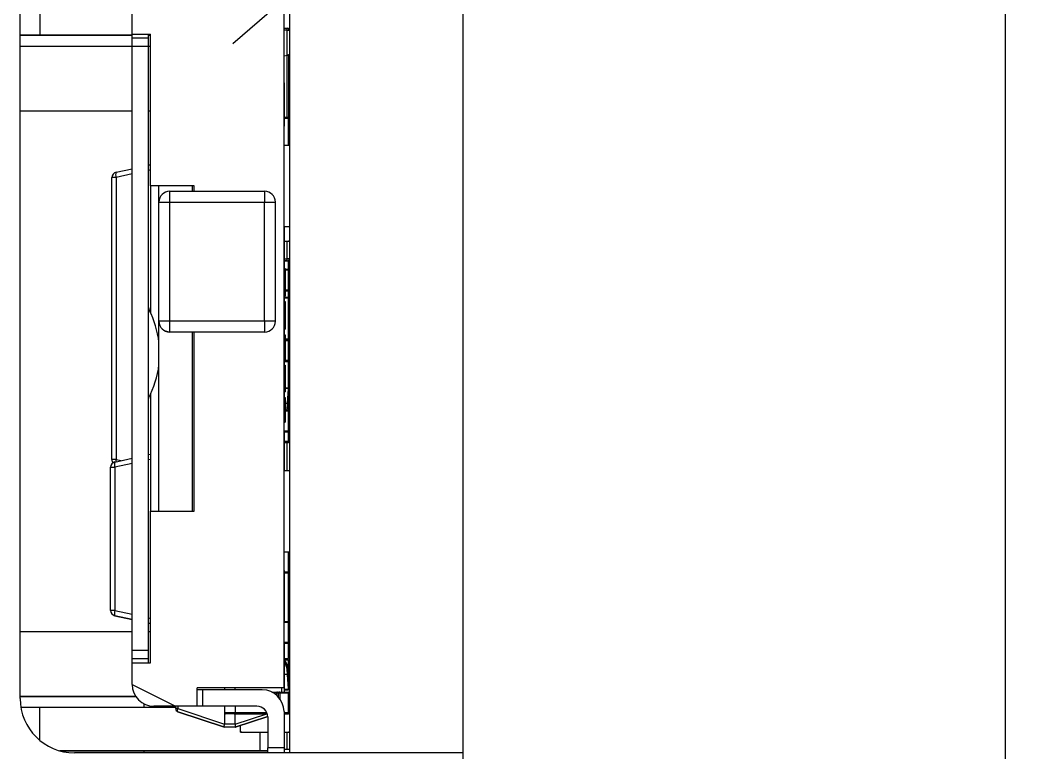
# Model space of a CAD drawing. Header units: millimetres. Extents: x 318 to 879, y 422 to 911.
# Drawn here: x 783.83 to 802.45, y 630.99 to 644.5 of the extents above; entities that cross this region are included whole.
import ezdxf

# ---------------------------------------------------------------- set-up
doc = ezdxf.new("R2010")
doc.units = ezdxf.units.MM

msp = doc.modelspace()

# ---------------------------------------------------------------- linework, layer by layer
at = {"color": 7, "linetype": 'Continuous', "lineweight": 30, "true_color": 0xffffff}
for p, q in [((791.992, 699.934), (791.992, 526.447)), ((801.992, 699.934), (801.992, 526.447)), ((788.792, 645.906), (788.792, 630.986)), ((788.792, 645.906), (788.792, 630.986)), ((791.992, 645.906), (791.992, 630.986)), ((784.188, 645.023), (784.188, 644.223)), ((783.826, 631.986), (783.826, 644.906)), ((785.892, 644.247), (785.892, 644.647)), ((785.892, 644.247), (785.892, 644.647)), ((788.692, 632.187), (788.692, 644.707)), ((783.826, 644.223), (785.892, 644.223)), ((784.188, 644.223), (783.826, 644.223)), ((785.892, 644.223), (784.188, 644.223)), ((785.892, 644.247), (786.232, 644.247)), ((785.892, 644.247), (785.892, 644.247)), ((785.892, 644.171), (785.892, 644.247)), ((785.892, 644.247), (786.232, 644.247)), ((785.892, 644.171), (785.892, 644.247)), ((786.192, 644.171), (786.192, 644.247)), ((786.192, 644.171), (786.192, 644.247)), ((786.232, 644.223), (786.192, 644.223)), ((786.192, 644.223), (786.232, 644.223)), ((786.232, 641.447), (786.232, 644.247)), ((786.232, 641.447), (786.232, 644.247)), ((788.692, 644.357), (788.752, 644.357)), ((788.752, 644.317), (788.752, 644.357)), ((788.752, 643.853), (788.752, 644.317)), ((783.826, 644.023), (785.892, 644.023)), ((783.826, 644.023), (785.892, 644.023)), ((786.192, 644.171), (785.892, 644.171)), ((785.892, 644.018), (785.892, 644.171)), ((785.892, 644.171), (785.892, 644.171)), ((785.892, 644.018), (785.892, 644.171)), ((786.192, 644.018), (785.892, 644.018)), ((785.892, 632.876), (785.892, 644.018)), ((786.192, 644.018), (785.892, 644.018)), ((785.892, 632.876), (785.892, 644.018)), ((786.192, 644.018), (786.192, 644.171)), ((786.192, 644.171), (786.192, 644.171)), ((786.192, 644.018), (786.192, 644.171)), ((786.192, 644.023), (786.232, 644.023)), ((786.192, 644.023), (786.232, 644.023)), ((786.192, 632.876), (786.192, 644.018)), ((788.752, 643.853), (788.692, 643.838)), ((788.752, 643.853), (788.692, 643.838)), ((788.752, 643.853), (788.692, 643.839)), ((788.772, 643.859), (788.772, 643.866)), ((788.772, 643.859), (788.772, 643.859)), ((788.772, 643.856), (788.772, 642.714)), ((788.784, 643.862), (788.787, 643.862)), ((788.787, 643.863), (788.787, 643.862)), ((788.772, 643.757), (788.792, 643.757)), ((788.772, 643.655), (788.792, 643.655)), ((788.692, 643.347), (788.704, 643.347)), ((788.704, 642.547), (788.704, 643.347)), ((785.892, 642.823), (783.826, 642.823)), ((785.892, 642.823), (783.826, 642.823)), ((786.232, 642.823), (786.192, 642.823)), ((786.232, 642.823), (786.192, 642.823)), ((788.704, 642.714), (788.792, 642.714)), ((788.704, 642.714), (788.792, 642.714)), ((788.692, 642.547), (788.704, 642.547)), ((788.692, 642.547), (788.704, 642.547)), ((788.704, 642.694), (788.772, 642.694)), ((788.704, 642.694), (788.772, 642.694)), ((788.704, 642.547), (788.704, 642.547)), ((788.704, 642.547), (788.704, 642.547)), ((788.772, 642.197), (788.772, 642.694)), ((788.772, 642.694), (788.772, 642.694)), ((788.692, 642.197), (788.792, 642.197)), ((786.192, 641.829), (786.232, 641.838)), ((785.518, 636.397), (785.518, 641.599)), ((785.596, 641.696), (785.892, 641.762)), ((785.596, 641.599), (785.596, 636.397)), ((787.032, 641.447), (786.232, 641.447)), ((786.232, 641.447), (786.232, 641.447)), ((786.232, 641.447), (786.232, 639.096)), ((787.032, 641.447), (786.232, 641.447)), ((786.232, 641.447), (786.232, 639.096)), ((786.386, 641.152), (786.386, 641.447)), ((786.386, 641.147), (786.386, 641.447)), ((787.002, 641.347), (787.002, 641.447)), ((787.032, 641.347), (787.032, 641.447)), ((787.032, 641.347), (787.032, 641.447)), ((785.516, 641.375), (785.518, 641.375)), ((785.516, 641.357), (785.516, 641.375)), ((785.516, 641.358), (785.516, 641.375)), ((785.516, 641.375), (785.518, 641.375)), ((785.516, 641.345), (785.516, 641.358)), ((785.516, 641.358), (785.516, 641.358)), ((785.516, 641.357), (785.518, 641.357)), ((785.516, 641.345), (785.516, 641.357)), ((785.516, 641.345), (785.518, 641.345)), ((785.516, 641.295), (785.516, 641.345)), ((785.516, 641.345), (785.516, 641.345)), ((785.516, 641.295), (785.516, 641.345)), ((785.516, 641.295), (785.518, 641.295)), ((785.516, 641.283), (785.516, 641.295)), ((785.516, 641.283), (785.516, 641.295)), ((785.516, 641.295), (785.516, 641.295)), ((785.516, 641.266), (785.516, 641.283)), ((785.516, 641.283), (785.518, 641.283)), ((785.516, 641.266), (785.516, 641.283)), ((785.516, 641.283), (785.516, 641.283)), ((785.516, 641.266), (785.518, 641.266)), ((785.516, 641.266), (785.516, 641.266)), ((785.516, 641.259), (785.518, 641.259)), ((786.586, 641.347), (788.332, 641.347)), ((786.586, 641.147), (786.586, 641.347)), ((786.586, 641.347), (786.586, 641.347)), ((788.332, 641.347), (788.332, 641.147)), ((785.516, 641.16), (785.516, 641.194)), ((785.516, 641.16), (785.516, 641.194)), ((785.516, 641.16), (785.518, 641.16)), ((785.516, 641.16), (785.518, 641.16)), ((785.516, 641.16), (785.516, 641.16)), ((785.516, 641.143), (785.516, 641.16)), ((785.516, 641.16), (785.516, 641.16)), ((785.516, 641.143), (785.516, 641.16)), ((785.516, 641.143), (785.518, 641.143)), ((785.516, 641.138), (785.516, 641.143)), ((785.516, 641.143), (785.516, 641.143)), ((785.516, 641.138), (785.516, 641.143)), ((785.516, 641.138), (785.518, 641.138)), ((785.516, 641.072), (785.516, 641.138)), ((785.516, 641.072), (785.516, 641.137)), ((785.516, 641.137), (785.518, 641.137)), ((785.516, 641.072), (785.518, 641.072)), ((785.516, 641.072), (785.518, 641.072)), ((785.516, 641.072), (785.516, 641.072)), ((785.516, 641.072), (785.516, 641.072)), ((785.516, 641.056), (785.518, 641.056)), ((785.516, 641.017), (785.516, 641.056)), ((785.516, 641.056), (785.518, 641.056)), ((785.516, 641.017), (785.516, 641.056)), ((786.386, 638.947), (786.386, 641.147)), ((786.586, 638.947), (786.586, 641.147)), ((786.586, 641.147), (788.332, 641.147)), ((788.332, 638.947), (788.332, 641.147)), ((788.532, 638.947), (788.532, 641.147)), ((785.516, 641.009), (785.516, 641.017)), ((785.516, 641.009), (785.516, 641.017)), ((785.516, 640.976), (785.518, 640.976)), ((785.516, 640.976), (785.518, 640.976)), ((785.516, 640.973), (785.516, 640.975)), ((785.516, 640.973), (785.516, 640.975)), ((785.516, 640.973), (785.518, 640.973)), ((785.516, 640.967), (785.516, 640.973)), ((785.516, 640.973), (785.516, 640.973)), ((785.516, 640.967), (785.516, 640.973)), ((785.516, 640.965), (785.518, 640.965)), ((785.516, 640.921), (785.518, 640.921)), ((785.516, 640.921), (785.518, 640.921)), ((785.516, 640.921), (785.516, 640.921)), ((785.516, 640.907), (785.518, 640.907)), ((785.516, 640.907), (785.518, 640.907)), ((785.516, 640.896), (785.518, 640.896)), ((785.516, 640.896), (785.518, 640.896)), ((785.516, 640.886), (785.518, 640.886)), ((785.516, 640.871), (785.516, 640.886)), ((785.516, 640.886), (785.518, 640.886)), ((785.516, 640.871), (785.516, 640.886)), ((785.516, 640.871), (785.518, 640.871)), ((785.516, 640.871), (785.518, 640.871)), ((785.516, 640.871), (785.516, 640.871)), ((785.516, 640.87), (785.516, 640.871)), ((785.516, 640.871), (785.516, 640.871)), ((785.516, 640.87), (785.516, 640.871)), ((785.516, 640.87), (785.518, 640.87)), ((785.516, 640.87), (785.516, 640.87)), ((785.516, 640.817), (785.518, 640.817)), ((785.516, 640.816), (785.518, 640.816)), ((785.516, 640.806), (785.518, 640.806)), ((785.516, 640.806), (785.516, 640.806)), ((785.516, 640.737), (785.516, 640.802)), ((785.516, 640.802), (785.518, 640.802)), ((785.516, 640.737), (785.516, 640.802)), ((785.516, 640.802), (785.518, 640.802)), ((785.516, 640.737), (785.518, 640.737)), ((785.516, 640.737), (785.516, 640.737)), ((785.516, 640.737), (785.518, 640.737)), ((785.516, 640.737), (785.516, 640.737)), ((788.692, 640.697), (788.792, 640.697)), ((788.694, 640.697), (788.694, 640.347)), ((785.516, 640.638), (785.518, 640.638)), ((785.516, 640.527), (785.518, 640.527)), ((785.516, 640.476), (785.516, 640.527)), ((785.516, 640.527), (785.516, 640.527)), ((785.516, 640.477), (785.516, 640.527)), ((785.516, 640.477), (785.516, 640.477)), ((785.516, 640.476), (785.518, 640.476)), ((785.516, 640.452), (785.516, 640.452)), ((785.516, 640.451), (785.518, 640.451)), ((785.516, 640.435), (785.516, 640.449)), ((785.516, 640.435), (785.516, 640.449)), ((788.692, 640.347), (788.704, 640.347)), ((788.694, 640.423), (788.792, 640.423)), ((788.694, 640.423), (788.772, 640.423)), ((788.704, 639.921), (788.704, 640.347)), ((788.792, 640.423), (788.772, 640.423)), ((785.516, 640.193), (785.518, 640.193)), ((785.516, 640.193), (785.516, 640.193)), ((788.752, 640.062), (788.752, 640.102)), ((785.516, 640.088), (785.518, 640.088)), ((785.516, 640.088), (785.516, 640.088)), ((788.692, 640.062), (788.752, 640.062)), ((788.692, 639.921), (788.712, 639.921)), ((788.752, 640.062), (788.704, 640.062)), ((788.752, 640.062), (788.704, 640.062)), ((788.712, 639.921), (788.712, 639.717)), ((788.752, 640.062), (788.752, 640.062)), ((788.752, 640.062), (788.752, 640.062)), ((788.772, 640.067), (788.772, 640.067)), ((788.772, 639.908), (788.772, 640.066)), ((788.787, 640.082), (788.789, 640.086)), ((788.787, 640.082), (788.789, 640.086)), ((788.787, 640.082), (788.787, 640.082)), ((788.787, 640.082), (788.787, 640.082)), ((788.712, 639.908), (788.772, 639.908)), ((788.712, 639.908), (788.772, 639.908)), ((788.774, 639.528), (788.774, 639.888)), ((788.774, 639.528), (788.774, 639.888)), ((788.692, 639.717), (788.712, 639.717)), ((788.692, 639.717), (788.712, 639.717)), ((788.692, 639.615), (788.712, 639.615)), ((788.712, 639.717), (788.712, 639.615)), ((788.712, 639.615), (788.712, 639.412)), ((788.692, 639.412), (788.712, 639.412)), ((788.694, 639.412), (788.694, 639.31)), ((788.694, 639.395), (788.772, 639.395)), ((788.772, 639.508), (788.712, 639.508)), ((788.712, 639.508), (788.772, 639.508)), ((788.772, 639.508), (788.712, 639.508)), ((788.732, 639.508), (788.772, 639.508)), ((788.772, 639.508), (788.732, 639.508)), ((788.772, 639.395), (788.772, 639.508)), ((788.792, 639.528), (788.774, 639.528)), ((788.774, 638.621), (788.774, 639.375)), ((788.774, 638.621), (788.774, 639.375)), ((788.774, 639.375), (788.792, 639.375)), ((788.692, 639.31), (788.712, 639.31)), ((788.692, 639.297), (788.712, 639.297)), ((788.692, 639.297), (788.712, 639.297)), ((788.692, 639.272), (788.712, 639.272)), ((788.692, 639.272), (788.712, 639.272)), ((788.692, 639.221), (788.712, 639.221)), ((788.692, 639.221), (788.712, 639.221)), ((788.692, 639.17), (788.712, 639.17)), ((788.692, 639.17), (788.712, 639.17)), ((788.712, 639.31), (788.712, 639.297)), ((788.712, 639.297), (788.712, 639.272)), ((788.712, 639.272), (788.712, 639.221)), ((788.712, 639.221), (788.712, 639.17)), ((788.712, 639.17), (788.712, 639.106)), ((788.692, 639.106), (788.712, 639.106)), ((788.692, 639.106), (788.712, 639.106)), ((788.712, 639.106), (788.712, 638.801)), ((786.386, 635.447), (786.386, 638.947)), ((786.386, 635.447), (786.386, 638.943)), ((788.332, 638.947), (786.586, 638.947)), ((786.586, 638.747), (786.586, 638.947)), ((788.332, 638.947), (788.332, 638.747)), ((788.532, 638.947), (788.532, 638.947)), ((788.692, 638.801), (788.712, 638.801)), ((788.692, 638.801), (788.712, 638.801)), ((788.694, 638.801), (788.694, 638.699)), ((788.712, 638.801), (788.712, 638.801)), ((788.712, 638.801), (788.712, 638.801)), ((788.332, 638.747), (786.586, 638.747)), ((786.586, 638.747), (786.586, 638.747)), ((788.332, 638.747), (786.586, 638.747)), ((787.002, 638.747), (787.002, 638.747)), ((787.002, 635.447), (787.002, 638.747)), ((787.032, 635.447), (787.032, 638.747)), ((787.032, 635.447), (787.032, 638.747)), ((788.332, 638.747), (788.332, 638.747)), ((788.332, 638.747), (788.332, 638.747)), ((788.692, 638.699), (788.712, 638.699)), ((788.712, 638.699), (788.712, 638.241)), ((788.712, 638.608), (788.772, 638.608)), ((788.712, 638.608), (788.772, 638.608)), ((788.774, 638.228), (788.774, 638.588)), ((788.774, 638.228), (788.774, 638.588)), ((788.692, 638.241), (788.712, 638.241)), ((788.692, 638.241), (788.712, 638.241)), ((788.712, 638.241), (788.712, 638.241)), ((788.712, 638.241), (788.712, 638.241)), ((788.772, 638.208), (788.692, 638.208)), ((788.772, 638.208), (788.692, 638.208)), ((788.692, 638.14), (788.712, 638.14)), ((788.692, 638.127), (788.712, 638.127)), ((788.692, 638.127), (788.712, 638.127)), ((788.692, 638.076), (788.712, 638.076)), ((788.692, 638.076), (788.712, 638.076)), ((788.694, 638.208), (788.772, 638.208)), ((788.694, 638.208), (788.694, 638.14)), ((788.712, 638.14), (788.712, 638.127)), ((788.712, 638.127), (788.712, 638.076)), ((788.712, 638.076), (788.712, 638.025)), ((788.732, 638.208), (788.772, 638.208)), ((788.772, 638.208), (788.732, 638.208)), ((788.772, 637.721), (788.772, 638.208)), ((788.792, 638.228), (788.774, 638.228)), ((788.692, 638.025), (788.712, 638.025)), ((788.692, 638.025), (788.712, 638.025)), ((788.692, 637.962), (788.712, 637.962)), ((788.692, 637.962), (788.712, 637.962)), ((788.712, 638.025), (788.712, 637.962)), ((788.712, 637.962), (788.712, 637.847)), ((788.772, 637.984), (788.792, 637.984)), ((788.792, 637.984), (788.772, 637.984)), ((788.692, 637.847), (788.712, 637.847)), ((788.692, 637.847), (788.712, 637.847)), ((788.692, 637.783), (788.712, 637.783)), ((788.692, 637.783), (788.712, 637.783)), ((788.692, 637.733), (788.712, 637.733)), ((788.692, 637.733), (788.712, 637.733)), ((788.692, 637.682), (788.712, 637.682)), ((788.692, 637.682), (788.712, 637.682)), ((788.712, 637.847), (788.712, 637.783)), ((788.712, 637.783), (788.712, 637.733)), ((788.712, 637.733), (788.712, 637.682)), ((788.712, 637.726), (788.774, 637.721)), ((788.712, 637.682), (788.712, 637.656)), ((788.754, 637.436), (788.772, 637.701)), ((788.792, 637.774), (788.772, 637.774)), ((788.774, 637.721), (788.772, 637.701)), ((788.792, 637.7), (788.774, 637.436)), ((788.774, 637.436), (788.792, 637.7)), ((786.194, 637.53), (786.194, 637.53)), ((786.232, 637.608), (786.232, 635.447)), ((786.232, 637.608), (786.232, 635.447)), ((788.692, 637.656), (788.712, 637.656)), ((788.692, 637.644), (788.712, 637.644)), ((788.692, 637.644), (788.712, 637.644)), ((788.692, 637.542), (788.712, 637.542)), ((788.694, 637.644), (788.694, 637.542)), ((788.712, 637.656), (788.712, 637.644)), ((788.712, 637.644), (788.712, 637.644)), ((788.712, 637.644), (788.712, 637.644)), ((788.712, 637.644), (788.712, 637.644)), ((788.712, 637.542), (788.712, 637.16)), ((788.712, 637.308), (788.772, 637.308)), ((788.712, 637.308), (788.772, 637.308)), ((788.754, 637.436), (788.754, 637.436)), ((788.755, 637.41), (788.775, 637.41)), ((788.775, 637.41), (788.775, 637.41)), ((788.775, 637.41), (788.775, 637.41)), ((788.775, 637.41), (788.775, 637.41)), ((788.775, 637.41), (788.775, 637.41)), ((788.692, 637.16), (788.712, 637.16)), ((788.712, 637.16), (788.712, 637.084)), ((788.774, 636.928), (788.774, 637.288)), ((788.774, 636.928), (788.774, 637.288)), ((788.692, 637.084), (788.712, 637.084)), ((788.692, 637.084), (788.712, 637.084)), ((788.712, 637.084), (788.712, 637.084)), ((788.712, 637.084), (788.712, 637.084)), ((788.772, 636.908), (788.692, 636.908)), ((788.772, 636.908), (788.692, 636.908)), ((788.694, 636.908), (788.772, 636.908)), ((788.694, 636.908), (788.694, 636.197)), ((788.732, 636.908), (788.772, 636.908)), ((788.772, 636.908), (788.732, 636.908)), ((788.792, 636.928), (788.774, 636.928)), ((788.773, 636.714), (788.694, 636.714)), ((788.754, 636.714), (788.773, 636.714)), ((788.754, 636.714), (788.754, 636.714)), ((788.773, 636.714), (788.755, 636.714)), ((788.755, 636.714), (788.773, 636.714)), ((788.755, 636.714), (788.757, 636.714)), ((785.573, 636.351), (785.892, 636.422)), ((786.192, 636.489), (786.232, 636.498)), ((785.494, 633.614), (785.494, 636.254)), ((785.533, 636.344), (785.538, 636.336)), ((785.573, 636.254), (785.573, 633.614)), ((788.692, 636.197), (788.792, 636.197)), ((785.492, 635.994), (785.494, 635.994)), ((785.492, 635.963), (785.494, 635.963)), ((785.492, 635.961), (785.494, 635.961)), ((785.492, 635.839), (785.492, 635.961)), ((785.492, 635.839), (785.492, 635.961)), ((785.492, 635.961), (785.494, 635.961)), ((785.492, 635.839), (785.494, 635.839)), ((785.492, 635.839), (785.494, 635.839)), ((785.492, 635.839), (785.492, 635.839)), ((785.492, 635.839), (785.492, 635.839)), ((785.492, 635.837), (785.494, 635.837)), ((785.492, 635.837), (785.492, 635.837)), ((785.492, 635.768), (785.494, 635.768)), ((785.492, 635.646), (785.492, 635.768)), ((785.492, 635.646), (785.492, 635.768)), ((785.492, 635.768), (785.494, 635.768)), ((785.492, 635.646), (785.494, 635.646)), ((785.492, 635.646), (785.494, 635.646)), ((785.492, 635.646), (785.492, 635.646)), ((785.492, 635.646), (785.492, 635.646)), ((785.492, 635.632), (785.492, 635.642)), ((785.492, 635.632), (785.492, 635.642)), ((785.492, 635.605), (785.492, 635.605)), ((785.492, 635.604), (785.494, 635.604)), ((785.492, 635.588), (785.494, 635.588)), ((785.492, 635.588), (785.492, 635.588)), ((786.232, 635.447), (787.032, 635.447)), ((786.232, 632.647), (786.232, 635.447)), ((786.232, 635.447), (786.232, 635.447)), ((786.232, 632.647), (786.232, 635.447)), ((788.692, 634.697), (788.792, 634.697)), ((788.774, 634.328), (788.774, 634.688)), ((788.774, 634.328), (788.774, 634.688)), ((788.692, 634.347), (788.704, 634.347)), ((788.704, 633.547), (788.704, 634.347)), ((788.792, 634.328), (788.774, 634.328)), ((788.772, 634.308), (788.704, 634.308)), ((788.704, 634.308), (788.772, 634.308)), ((788.772, 634.308), (788.704, 634.308)), ((788.732, 634.308), (788.772, 634.308)), ((788.772, 634.308), (788.732, 634.308)), ((788.772, 633.408), (788.772, 634.308)), ((785.892, 633.445), (785.573, 633.516)), ((785.573, 633.516), (785.573, 633.516)), ((785.573, 633.516), (785.892, 633.445)), ((788.692, 633.547), (788.704, 633.547)), ((788.692, 633.547), (788.704, 633.547)), ((788.692, 633.408), (788.772, 633.408)), ((788.692, 633.408), (788.772, 633.408)), ((788.694, 633.547), (788.694, 633.408)), ((788.704, 633.547), (788.704, 633.547)), ((788.704, 633.547), (788.704, 633.547)), ((783.826, 633.223), (785.892, 633.223)), ((783.826, 633.223), (785.892, 633.223)), ((786.232, 633.37), (786.192, 633.379)), ((786.192, 633.379), (786.232, 633.37)), ((786.192, 633.223), (786.232, 633.223)), ((786.192, 633.223), (786.232, 633.223)), ((788.774, 633.028), (788.774, 633.388)), ((788.774, 633.028), (788.774, 633.388)), ((788.792, 633.028), (788.774, 633.028)), ((786.192, 632.876), (785.892, 632.876)), ((785.892, 632.723), (785.892, 632.876)), ((786.192, 632.876), (785.892, 632.876)), ((785.892, 632.723), (785.892, 632.876)), ((786.192, 632.723), (786.192, 632.876)), ((786.192, 632.723), (786.192, 632.876)), ((788.772, 633.008), (788.692, 633.008)), ((788.772, 633.008), (788.692, 633.008)), ((788.694, 633.008), (788.772, 633.008)), ((788.694, 633.008), (788.694, 632.108)), ((788.732, 633.008), (788.772, 633.008)), ((788.772, 633.008), (788.732, 633.008)), ((788.772, 632.724), (788.772, 633.008)), ((786.192, 632.723), (785.892, 632.723)), ((785.892, 632.647), (785.892, 632.723)), ((786.192, 632.723), (785.892, 632.723)), ((785.892, 632.647), (785.892, 632.723)), ((786.192, 632.723), (786.192, 632.723)), ((786.192, 632.647), (786.192, 632.723)), ((786.192, 632.723), (786.192, 632.723)), ((786.192, 632.723), (786.192, 632.723)), ((786.192, 632.647), (786.192, 632.723)), ((788.694, 632.724), (788.772, 632.724)), ((788.694, 632.704), (788.792, 632.704)), ((788.694, 632.704), (788.792, 632.704)), ((788.772, 632.521), (788.772, 632.704)), ((785.892, 632.247), (785.892, 632.647)), ((785.892, 632.647), (786.232, 632.647)), ((785.892, 632.647), (785.892, 632.647)), ((785.892, 632.247), (785.892, 632.647)), ((788.77, 632.521), (788.772, 632.521)), ((788.773, 632.501), (788.792, 632.501)), ((788.773, 632.501), (788.792, 632.501)), ((788.754, 632.432), (788.754, 632.431)), ((788.772, 632.166), (788.754, 632.431)), ((788.774, 632.431), (788.792, 632.168)), ((788.775, 632.458), (788.775, 632.458)), ((788.775, 632.458), (788.775, 632.458)), ((788.775, 632.458), (788.775, 632.458)), ((788.775, 632.452), (788.792, 632.452)), ((785.892, 632.247), (786.692, 631.847)), ((785.892, 632.247), (786.692, 631.847)), ((788.692, 632.187), (787.092, 632.187)), ((787.092, 631.847), (787.092, 632.187)), ((787.092, 632.187), (787.092, 632.187)), ((788.692, 632.187), (787.092, 632.187)), ((787.192, 632.147), (787.092, 632.147)), ((787.192, 631.847), (787.192, 632.147)), ((788.292, 632.147), (787.192, 632.147)), ((787.192, 631.847), (787.192, 632.147)), ((787.192, 632.147), (787.192, 632.147)), ((787.594, 632.187), (787.594, 632.147)), ((787.794, 632.147), (787.794, 632.187)), ((788.465, 632.108), (788.572, 632.108)), ((788.572, 632.108), (788.613, 632.108)), ((788.572, 632.108), (788.613, 632.108)), ((788.613, 632.108), (788.772, 632.108)), ((788.613, 632.108), (788.772, 632.108)), ((788.692, 632.187), (788.692, 632.187)), ((788.692, 632.187), (788.692, 632.187)), ((788.774, 632.146), (788.694, 632.141)), ((788.694, 632.141), (788.774, 632.146)), ((788.774, 632.146), (788.772, 632.166)), ((788.774, 632.146), (788.774, 632.146)), ((788.774, 632.146), (788.774, 632.146)), ((788.774, 632.146), (788.774, 632.146)), ((783.826, 632.023), (785.961, 632.023)), ((785.961, 632.023), (783.826, 632.023)), ((788.593, 632.088), (788.552, 632.088)), ((788.593, 632.088), (788.552, 632.088)), ((788.613, 632.088), (788.593, 632.088)), ((788.614, 632.088), (788.613, 632.088)), ((788.614, 632.088), (788.613, 632.088)), ((788.774, 632.088), (788.614, 632.088)), ((788.774, 632.088), (788.614, 632.088)), ((788.774, 631.728), (788.774, 632.088)), ((788.774, 631.728), (788.774, 632.088)), ((784.188, 631.823), (783.839, 631.823)), ((786.694, 631.823), (784.188, 631.823)), ((786.694, 631.823), (784.188, 631.823)), ((786.107, 631.893), (786.107, 631.823)), ((786.692, 631.847), (786.292, 631.847)), ((786.692, 631.847), (786.292, 631.847)), ((787.092, 631.847), (786.692, 631.847)), ((786.692, 631.847), (786.692, 631.847)), ((786.692, 631.847), (786.692, 631.847)), ((787.092, 631.847), (786.692, 631.847)), ((786.694, 631.801), (786.694, 631.847)), ((786.735, 631.801), (786.694, 631.801)), ((786.735, 631.801), (787.594, 631.515)), ((786.735, 631.801), (787.594, 631.515)), ((787.594, 631.458), (786.735, 631.744)), ((786.735, 631.744), (786.735, 631.744)), ((786.735, 631.744), (787.594, 631.458)), ((787.594, 631.458), (786.735, 631.744)), ((787.092, 631.847), (787.092, 631.847)), ((787.092, 631.847), (787.092, 631.847)), ((787.192, 631.847), (787.092, 631.847)), ((787.192, 631.847), (787.092, 631.847)), ((788.192, 631.847), (787.192, 631.847)), ((787.192, 631.847), (787.192, 631.847)), ((788.192, 631.847), (787.192, 631.847)), ((787.594, 631.847), (787.594, 631.728)), ((787.594, 631.728), (787.791, 631.728)), ((787.594, 631.728), (787.594, 631.518)), ((787.594, 631.726), (787.594, 631.518)), ((788.192, 631.847), (788.192, 631.847)), ((788.192, 631.847), (788.192, 631.847)), ((788.692, 631.747), (788.692, 631.077)), ((788.792, 631.728), (788.774, 631.728)), ((787.614, 631.708), (787.614, 631.708)), ((787.803, 631.708), (787.614, 631.708)), ((787.774, 631.708), (787.774, 631.708)), ((787.794, 631.518), (787.794, 631.708)), ((787.794, 631.518), (787.794, 631.708)), ((788.392, 631.657), (787.794, 631.458)), ((787.794, 631.458), (788.392, 631.657)), ((788.383, 631.708), (787.803, 631.708)), ((787.803, 631.708), (787.9, 631.708)), ((788.383, 631.708), (787.803, 631.708)), ((787.9, 631.708), (788.383, 631.708)), ((788.392, 631.647), (788.392, 631.077)), ((788.392, 631.647), (788.392, 631.077)), ((788.772, 631.708), (788.692, 631.708)), ((788.692, 631.708), (788.772, 631.708)), ((788.772, 631.708), (788.692, 631.708)), ((788.732, 631.708), (788.772, 631.708)), ((788.772, 631.708), (788.732, 631.708)), ((787.594, 631.518), (787.794, 631.518)), ((787.594, 631.518), (787.794, 631.518)), ((787.794, 631.458), (787.594, 631.458)), ((787.594, 631.458), (787.594, 631.458)), ((787.794, 631.458), (787.594, 631.458)), ((787.794, 631.458), (787.794, 631.458)), ((787.794, 631.458), (787.794, 631.458)), ((787.794, 631.458), (787.794, 631.458)), ((787.892, 631.365), (787.892, 631.491)), ((787.892, 631.365), (787.892, 631.491)), ((787.892, 631.365), (787.892, 631.365)), ((787.892, 631.365), (788.392, 631.365)), ((787.912, 631.365), (787.892, 631.365)), ((787.892, 631.365), (787.892, 631.365)), ((787.912, 631.365), (788.392, 631.365)), ((788.692, 631.365), (788.792, 631.365)), ((788.692, 631.365), (788.772, 631.365)), ((788.752, 631.052), (788.752, 631.365)), ((788.792, 631.365), (788.772, 631.365)), ((788.252, 631.023), (784.558, 631.023)), ((784.558, 631.023), (786.107, 631.023)), ((791.992, 630.986), (784.826, 630.986)), ((786.107, 631.023), (788.392, 631.023)), ((786.107, 631.023), (786.107, 631.023)), ((786.107, 631.023), (786.107, 630.986)), ((788.392, 631.023), (788.252, 631.023)), ((788.392, 630.986), (788.392, 631.077)), ((788.692, 631.077), (788.392, 631.077)), ((788.692, 631.077), (788.392, 631.077)), ((788.392, 630.986), (788.392, 631.077)), ((788.692, 631.077), (788.692, 630.986)), ((788.692, 631.077), (788.692, 630.986)), ((788.692, 631.052), (788.792, 631.052)), ((788.692, 631.052), (788.792, 631.052))]:
    msp.add_line(p, q, dxfattribs=at)
at = {"color": 7, "lineweight": 30, "true_color": 0xffffff}
msp.add_line((787.748, 644.074), (821.073, 672.801), dxfattribs=at)
at = {"color": 7, "linetype": 'Continuous', "lineweight": 25, "true_color": 0xffffff}
for p, q in [((788.752, 644.317), (788.692, 644.317)), ((788.752, 644.356), (788.752, 644.357)), ((788.752, 642.714), (788.752, 643.853)), ((785.518, 641.599), (785.518, 641.599)), ((785.892, 641.665), (785.596, 641.599)), ((786.232, 641.741), (786.192, 641.732)), ((785.516, 641.241), (785.518, 641.241)), ((785.516, 641.241), (785.516, 641.241)), ((785.516, 641.194), (785.518, 641.194)), ((785.516, 641.194), (785.516, 641.194)), ((786.386, 641.147), (786.387, 641.147)), ((785.516, 641.017), (785.518, 641.017)), ((785.516, 641.017), (785.516, 641.017)), ((785.516, 640.986), (785.518, 640.986)), ((785.516, 640.986), (785.516, 640.986)), ((785.516, 640.955), (785.518, 640.955)), ((785.516, 640.93), (785.518, 640.93)), ((785.516, 640.844), (785.518, 640.844)), ((785.516, 640.844), (785.516, 640.844)), ((785.516, 640.824), (785.518, 640.824)), ((785.516, 640.821), (785.518, 640.821)), ((785.516, 640.821), (785.516, 640.821)), ((785.516, 640.606), (785.518, 640.606)), ((785.516, 640.606), (785.516, 640.606)), ((788.752, 640.102), (788.752, 640.423)), ((785.516, 640.124), (785.518, 640.124)), ((785.516, 640.124), (785.516, 640.124)), ((788.704, 640.102), (788.752, 640.102)), ((788.752, 640.062), (788.752, 640.062)), ((788.774, 639.888), (788.712, 639.888)), ((788.774, 639.888), (788.712, 639.888)), ((788.792, 639.888), (788.774, 639.888)), ((788.774, 639.375), (788.694, 639.375)), ((788.774, 639.375), (788.694, 639.375)), ((788.712, 639.528), (788.774, 639.528)), ((788.712, 639.528), (788.774, 639.528)), ((788.712, 639.508), (788.732, 639.508)), ((788.732, 639.508), (788.712, 639.508)), ((788.733, 639.508), (788.732, 639.508)), ((786.387, 638.947), (786.386, 638.947)), ((788.332, 638.747), (788.332, 638.747)), ((788.712, 638.621), (788.774, 638.621)), ((788.712, 638.621), (788.774, 638.621)), ((788.774, 638.621), (788.792, 638.621)), ((788.774, 638.588), (788.712, 638.588)), ((788.774, 638.588), (788.712, 638.588)), ((788.792, 638.588), (788.774, 638.588)), ((788.692, 638.228), (788.774, 638.228)), ((788.692, 638.228), (788.774, 638.228)), ((788.692, 638.208), (788.732, 638.208)), ((788.732, 638.208), (788.694, 638.208)), ((788.733, 638.208), (788.732, 638.208)), ((788.772, 637.701), (788.712, 637.706)), ((788.774, 637.721), (788.774, 637.721)), ((788.774, 637.721), (788.774, 637.721)), ((788.774, 637.721), (788.774, 637.721)), ((788.792, 637.558), (788.782, 637.558)), ((788.712, 637.435), (788.754, 637.436)), ((788.774, 637.436), (788.774, 637.436)), ((788.774, 637.308), (788.774, 637.383)), ((788.777, 637.489), (788.792, 637.489)), ((788.774, 637.288), (788.712, 637.288)), ((788.774, 637.288), (788.712, 637.288)), ((788.792, 637.288), (788.774, 637.288)), ((788.692, 636.928), (788.774, 636.928)), ((788.692, 636.928), (788.774, 636.928)), ((788.692, 636.908), (788.732, 636.908)), ((788.732, 636.908), (788.694, 636.908)), ((788.733, 636.908), (788.732, 636.908)), ((788.774, 636.734), (788.774, 636.908)), ((788.774, 636.734), (788.774, 636.908)), ((788.694, 636.734), (788.774, 636.734)), ((788.694, 636.734), (788.774, 636.734)), ((788.694, 636.714), (788.754, 636.714)), ((788.752, 636.197), (788.752, 636.714)), ((788.773, 636.714), (788.773, 636.714)), ((788.774, 636.734), (788.792, 636.734)), ((785.518, 636.397), (785.518, 636.397)), ((785.596, 636.397), (785.686, 636.376)), ((786.232, 636.4), (786.192, 636.391)), ((785.494, 636.254), (785.495, 636.254)), ((785.57, 636.349), (785.573, 636.351)), ((785.892, 636.325), (785.573, 636.254)), ((785.492, 635.632), (785.494, 635.632)), ((785.492, 635.632), (785.492, 635.632)), ((788.774, 634.688), (788.692, 634.688)), ((788.774, 634.688), (788.692, 634.688)), ((788.792, 634.688), (788.774, 634.688)), ((788.704, 634.328), (788.774, 634.328)), ((788.704, 634.328), (788.774, 634.328)), ((788.704, 634.308), (788.732, 634.308)), ((788.732, 634.308), (788.704, 634.308)), ((788.733, 634.308), (788.732, 634.308)), ((788.792, 634.053), (788.772, 634.053)), ((785.495, 633.614), (785.494, 633.614)), ((785.573, 633.614), (785.892, 633.543)), ((786.192, 633.476), (786.232, 633.467)), ((788.774, 633.388), (788.692, 633.388)), ((788.774, 633.388), (788.692, 633.388)), ((788.792, 633.388), (788.774, 633.388)), ((788.692, 633.028), (788.774, 633.028)), ((788.692, 633.028), (788.774, 633.028)), ((788.692, 633.008), (788.732, 633.008)), ((788.732, 633.008), (788.694, 633.008)), ((788.733, 633.008), (788.732, 633.008)), ((788.754, 632.432), (788.694, 632.432)), ((788.653, 632.108), (788.653, 632.187)), ((788.694, 632.161), (788.772, 632.166)), ((788.774, 632.146), (788.774, 632.146)), ((788.552, 632.088), (788.502, 632.088)), ((788.552, 632.088), (788.552, 632.051)), ((788.593, 632.011), (788.593, 632.088)), ((788.614, 632.088), (788.614, 631.985)), ((788.614, 632.088), (788.614, 631.985)), ((788.792, 632.088), (788.774, 632.088)), ((784.188, 631.216), (784.188, 631.823)), ((784.188, 631.823), (784.188, 631.823)), ((786.735, 631.847), (786.735, 631.801)), ((786.735, 631.847), (786.735, 631.801)), ((787.791, 631.847), (787.791, 631.728)), ((787.791, 631.847), (787.791, 631.728)), ((787.791, 631.728), (788.375, 631.728)), ((787.791, 631.728), (788.375, 631.728)), ((788.692, 631.728), (788.774, 631.728)), ((788.692, 631.728), (788.774, 631.728)), ((787.794, 631.515), (788.373, 631.708)), ((788.692, 631.708), (788.732, 631.708)), ((788.732, 631.708), (788.692, 631.708)), ((788.733, 631.708), (788.732, 631.708)), ((788.252, 631.023), (788.252, 631.365))]:
    msp.add_line(p, q, dxfattribs=at)
at = {"color": 7, "linetype": 'Continuous', "lineweight": 30, "true_color": 0xffffff, "flags": 128}
for points in [[(784.188, 644.223), (784.11, 644.223), (784.035, 644.223), (783.966, 644.223), (783.905, 644.223), (783.856, 644.223), (783.826, 644.223)], [(788.772, 643.859), (788.772, 643.858), (788.771, 643.858)], [(785.596, 641.599), (785.58, 641.599), (785.565, 641.599), (785.551, 641.599), (785.54, 641.599), (785.53, 641.599), (785.523, 641.599), (785.519, 641.599), (785.518, 641.599)], [(786.386, 641.147), (786.389, 641.147), (786.401, 641.147), (786.419, 641.147), (786.444, 641.147), (786.474, 641.147), (786.509, 641.147), (786.547, 641.147), (786.586, 641.147)], [(788.332, 641.147), (788.371, 641.147), (788.409, 641.147), (788.443, 641.147), (788.474, 641.147), (788.499, 641.147), (788.517, 641.147), (788.529, 641.147), (788.532, 641.147)], [(788.752, 640.062), (788.76, 640.063), (788.761, 640.063)], [(788.779, 640.072), (788.775, 640.069), (788.768, 640.065)], [(788.788, 640.084), (788.786, 640.08), (788.781, 640.074)], [(788.779, 639.907), (788.776, 639.908), (788.772, 639.908)], [(788.712, 639.508), (788.714, 639.508), (788.726, 639.508), (788.732, 639.508)], [(788.732, 639.508), (788.726, 639.508), (788.714, 639.508), (788.712, 639.508)], [(786.586, 638.947), (786.547, 638.947), (786.509, 638.947), (786.474, 638.947), (786.444, 638.947), (786.419, 638.947), (786.401, 638.947), (786.389, 638.947), (786.386, 638.947)], [(788.532, 638.947), (788.529, 638.947), (788.517, 638.947), (788.499, 638.947), (788.474, 638.947), (788.443, 638.947), (788.409, 638.947), (788.371, 638.947), (788.332, 638.947)], [(786.586, 638.747), (786.547, 638.751), (786.51, 638.762)], [(788.779, 638.607), (788.776, 638.608), (788.772, 638.608)], [(788.692, 638.208), (788.697, 638.208), (788.714, 638.208), (788.726, 638.208), (788.732, 638.208)], [(788.732, 638.208), (788.726, 638.208), (788.714, 638.208), (788.697, 638.208), (788.692, 638.208)], [(788.772, 637.701), (788.776, 637.701), (788.78, 637.701), (788.783, 637.701), (788.786, 637.7), (788.789, 637.7), (788.791, 637.7), (788.792, 637.7), (788.792, 637.7)], [(788.755, 637.41), (788.759, 637.41), (788.762, 637.41), (788.766, 637.41), (788.769, 637.41), (788.771, 637.41), (788.773, 637.41), (788.774, 637.41), (788.775, 637.41)], [(788.775, 637.41), (788.768, 637.333), (788.763, 637.308)], [(788.775, 637.41), (788.768, 637.333), (788.763, 637.308)], [(788.779, 637.307), (788.776, 637.308), (788.772, 637.308)], [(788.692, 636.908), (788.697, 636.908), (788.714, 636.908), (788.726, 636.908), (788.732, 636.908)], [(788.732, 636.908), (788.726, 636.908), (788.714, 636.908), (788.697, 636.908), (788.692, 636.908)], [(788.754, 636.714), (788.752, 636.714), (788.737, 636.714), (788.708, 636.714), (788.692, 636.714)], [(788.692, 636.714), (788.7, 636.714), (788.73, 636.714), (788.749, 636.714), (788.755, 636.714)], [(788.755, 636.714), (788.755, 636.714), (788.755, 636.714), (788.755, 636.714), (788.755, 636.714), (788.755, 636.714), (788.754, 636.714), (788.754, 636.714), (788.754, 636.714)], [(785.596, 636.397), (785.58, 636.397), (785.565, 636.397), (785.551, 636.397), (785.54, 636.397), (785.53, 636.397), (785.523, 636.397), (785.519, 636.397), (785.518, 636.397)], [(785.494, 636.254), (785.496, 636.254), (785.5, 636.254), (785.507, 636.254), (785.516, 636.254), (785.528, 636.254), (785.542, 636.254), (785.557, 636.254), (785.573, 636.254)], [(788.704, 634.308), (788.714, 634.308), (788.726, 634.308), (788.732, 634.308)], [(788.732, 634.308), (788.726, 634.308), (788.714, 634.308), (788.704, 634.308)], [(788.792, 634.055), (788.792, 634.06), (788.791, 634.064)], [(785.573, 633.614), (785.557, 633.614), (785.542, 633.614), (785.528, 633.614), (785.516, 633.614), (785.507, 633.614), (785.5, 633.614), (785.496, 633.614), (785.494, 633.614)], [(788.779, 633.407), (788.776, 633.408), (788.772, 633.408)], [(788.692, 633.008), (788.697, 633.008), (788.714, 633.008), (788.726, 633.008), (788.732, 633.008)], [(788.732, 633.008), (788.726, 633.008), (788.714, 633.008), (788.697, 633.008), (788.692, 633.008)], [(788.773, 632.498), (788.775, 632.499), (788.777, 632.501)], [(788.777, 632.501), (788.775, 632.499), (788.773, 632.498)], [(788.465, 632.108), (788.473, 632.108), (788.496, 632.108), (788.517, 632.108), (788.535, 632.108), (788.549, 632.108), (788.56, 632.108), (788.568, 632.108), (788.572, 632.108)], [(788.779, 632.107), (788.776, 632.108), (788.772, 632.108)], [(788.613, 632.088), (788.609, 632.088), (788.605, 632.088), (788.602, 632.088), (788.599, 632.088), (788.597, 632.088), (788.595, 632.088), (788.593, 632.088), (788.593, 632.088)], [(784.188, 631.823), (784.11, 631.823), (784.035, 631.823), (783.966, 631.823), (783.905, 631.823), (783.856, 631.823), (783.839, 631.823)], [(786.735, 631.801), (786.726, 631.801), (786.718, 631.801), (786.711, 631.801), (786.705, 631.801), (786.7, 631.801), (786.697, 631.801), (786.695, 631.801), (786.694, 631.801)], [(786.723, 631.75), (786.726, 631.748), (786.735, 631.744)], [(786.735, 631.744), (786.732, 631.746), (786.73, 631.75), (786.729, 631.756), (786.728, 631.763), (786.729, 631.771), (786.73, 631.781), (786.732, 631.791), (786.735, 631.801)], [(786.735, 631.744), (786.732, 631.746), (786.73, 631.75), (786.729, 631.756), (786.728, 631.763), (786.729, 631.771), (786.73, 631.781), (786.732, 631.791), (786.735, 631.801)], [(787.594, 631.728), (787.597, 631.728), (787.607, 631.728), (787.623, 631.728), (787.646, 631.728), (787.674, 631.728), (787.708, 631.728), (787.748, 631.728), (787.791, 631.728)], [(787.791, 631.728), (787.791, 631.724), (787.792, 631.72), (787.793, 631.717), (787.795, 631.714), (787.797, 631.711), (787.799, 631.709), (787.801, 631.708), (787.803, 631.708)], [(787.791, 631.728), (787.791, 631.724), (787.792, 631.72), (787.793, 631.717), (787.795, 631.714), (787.797, 631.711), (787.799, 631.709), (787.801, 631.708), (787.803, 631.708)], [(787.803, 631.708), (787.761, 631.708), (787.724, 631.708), (787.691, 631.708), (787.664, 631.708), (787.642, 631.708), (787.627, 631.708), (787.617, 631.708), (787.614, 631.708)], [(787.774, 631.708), (787.776, 631.708), (787.782, 631.708), (787.793, 631.708), (787.803, 631.708)], [(788.692, 631.708), (788.697, 631.708), (788.714, 631.708), (788.726, 631.708), (788.732, 631.708)], [(788.732, 631.708), (788.726, 631.708), (788.714, 631.708), (788.697, 631.708), (788.692, 631.708)], [(788.392, 631.023), (788.33, 631.023), (788.252, 631.023)]]:
    msp.add_lwpolyline(points, dxfattribs=at)
at = {"color": 7, "linetype": 'Continuous', "lineweight": 25, "true_color": 0xffffff, "flags": 128}
for points in [[(788.752, 644.317), (788.76, 644.317), (788.768, 644.317), (788.775, 644.317), (788.781, 644.317), (788.786, 644.317), (788.789, 644.317), (788.792, 644.317), (788.792, 644.317)], [(785.592, 641.693), (785.592, 641.693), (785.596, 641.696)], [(788.792, 640.102), (788.792, 640.102), (788.789, 640.102), (788.786, 640.102), (788.781, 640.102), (788.775, 640.102), (788.768, 640.102), (788.76, 640.102), (788.752, 640.102)], [(788.792, 639.888), (788.792, 639.888), (788.791, 639.888), (788.79, 639.888), (788.787, 639.888), (788.785, 639.888), (788.781, 639.888), (788.778, 639.888), (788.774, 639.888)], [(788.792, 639.528), (788.792, 639.528), (788.791, 639.528), (788.789, 639.528), (788.787, 639.528), (788.784, 639.528), (788.781, 639.528), (788.777, 639.528), (788.774, 639.528)], [(788.774, 639.375), (788.778, 639.375), (788.781, 639.375), (788.784, 639.375), (788.787, 639.375), (788.789, 639.375), (788.791, 639.375), (788.792, 639.375), (788.792, 639.375)], [(788.774, 638.621), (788.778, 638.621), (788.781, 638.621), (788.785, 638.621), (788.788, 638.621), (788.79, 638.621), (788.791, 638.621), (788.792, 638.621), (788.792, 638.621)], [(788.792, 638.588), (788.792, 638.588), (788.791, 638.588), (788.79, 638.588), (788.787, 638.588), (788.785, 638.588), (788.781, 638.588), (788.778, 638.588), (788.774, 638.588)], [(788.792, 638.228), (788.792, 638.228), (788.791, 638.228), (788.789, 638.228), (788.787, 638.228), (788.784, 638.228), (788.781, 638.228), (788.777, 638.228), (788.774, 638.228)], [(788.792, 637.558), (788.792, 637.558), (788.789, 637.558), (788.786, 637.558), (788.782, 637.558)], [(788.743, 637.308), (788.748, 637.336), (788.755, 637.41)], [(788.743, 637.308), (788.748, 637.336), (788.755, 637.41)], [(788.777, 637.489), (788.778, 637.489), (788.781, 637.489), (788.784, 637.489), (788.787, 637.489), (788.789, 637.489), (788.791, 637.489), (788.792, 637.489), (788.792, 637.489)], [(788.792, 637.288), (788.792, 637.288), (788.791, 637.288), (788.79, 637.288), (788.787, 637.288), (788.785, 637.288), (788.781, 637.288), (788.778, 637.288), (788.774, 637.288)], [(788.792, 636.928), (788.792, 636.928), (788.791, 636.928), (788.789, 636.928), (788.787, 636.928), (788.784, 636.928), (788.781, 636.928), (788.777, 636.928), (788.774, 636.928)], [(788.774, 636.734), (788.778, 636.734), (788.781, 636.734), (788.785, 636.734), (788.788, 636.734), (788.79, 636.734), (788.791, 636.734), (788.792, 636.734), (788.792, 636.734)], [(788.792, 634.688), (788.792, 634.688), (788.791, 634.688), (788.79, 634.688), (788.787, 634.688), (788.785, 634.688), (788.781, 634.688), (788.778, 634.688), (788.774, 634.688)], [(788.792, 634.328), (788.792, 634.328), (788.791, 634.328), (788.789, 634.328), (788.787, 634.328), (788.784, 634.328), (788.781, 634.328), (788.777, 634.328), (788.774, 634.328)], [(788.792, 634.053), (788.792, 634.053), (788.789, 634.053), (788.786, 634.053), (788.781, 634.053), (788.775, 634.053), (788.772, 634.053)], [(788.792, 633.388), (788.792, 633.388), (788.791, 633.388), (788.79, 633.388), (788.787, 633.388), (788.785, 633.388), (788.781, 633.388), (788.778, 633.388), (788.774, 633.388)], [(788.792, 633.028), (788.792, 633.028), (788.791, 633.028), (788.789, 633.028), (788.787, 633.028), (788.784, 633.028), (788.781, 633.028), (788.777, 633.028), (788.774, 633.028)], [(788.729, 632.606), (788.707, 632.656), (788.692, 632.684)], [(788.792, 632.168), (788.792, 632.168), (788.791, 632.168), (788.789, 632.167), (788.786, 632.167), (788.783, 632.167), (788.78, 632.167), (788.776, 632.167), (788.772, 632.166)], [(788.792, 632.166), (788.792, 632.166), (788.791, 632.166), (788.789, 632.166), (788.787, 632.166), (788.783, 632.166), (788.78, 632.166), (788.776, 632.166), (788.772, 632.166)], [(788.552, 632.088), (788.548, 632.088), (788.541, 632.088), (788.531, 632.088), (788.517, 632.088), (788.502, 632.088)], [(788.792, 632.088), (788.792, 632.088), (788.791, 632.088), (788.79, 632.088), (788.787, 632.088), (788.785, 632.088), (788.781, 632.088), (788.778, 632.088), (788.774, 632.088)], [(788.792, 631.728), (788.792, 631.728), (788.791, 631.728), (788.789, 631.728), (788.787, 631.728), (788.784, 631.728), (788.781, 631.728), (788.777, 631.728), (788.774, 631.728)]]:
    msp.add_lwpolyline(points, dxfattribs=at)
at = {"color": 7, "linetype": 'Continuous', "lineweight": 30, "true_color": 0xffffff}
for centre, radius, start, end in [((788.752, 644.317), 0.04, 22.3388, 90), ((788.752, 644.317), 0.04, 2.8885, 25.8068), ((787.998, 646.757), 3, 285.1833, 285.2465), ((785.617, 641.599), 0.0993, 102.5288, 180), ((785.714, 641.648), 0.128, 157.6905, 202.3095), ((786.586, 641.147), 0.2, 90, 180), ((786.586, 641.147), 0.2, 90, 180), ((788.332, 641.147), 0.2, 0, 90), ((788.332, 641.147), 0.2, 0, 90), ((788.752, 640.102), 0.04, 270, 357.1115), ((788.772, 639.888), 0.02, 4.0856, 90), ((788.701, 639.893), 0.0729, 356.086, 11.8946), ((788.701, 639.893), 0.0729, 356.086, 11.8946), ((788.701, 639.523), 0.0729, 348.1055, 3.9139), ((788.701, 639.523), 0.0729, 348.1054, 3.914), ((788.772, 639.528), 0.02, 270, 355.9144), ((788.702, 639.38), 0.0724, 356.086, 11.8946), ((788.772, 639.375), 0.0199, 31.03, 90), ((788.702, 639.38), 0.0724, 356.086, 11.8946), ((788.773, 639.375), 0.0199, 4.068, 90), ((786.306, 639.204), 0.114, 180, 207.1389), ((786.306, 639.204), 0.114, 181.7101, 207.1389), ((784.644, 638.352), 1.754, 6.8337, 27.1389), ((784.644, 638.352), 1.754, 6.8337, 27.1389), ((786.586, 638.947), 0.2, 180, 270), ((786.586, 638.947), 0.2, 180, 270), ((788.332, 638.947), 0.2, 270, 0), ((788.332, 638.947), 0.2, 270, 0), ((788.332, 638.947), 0.2, 270, 0), ((788.773, 638.621), 0.0199, 304.8723, 355.932), ((788.772, 638.588), 0.02, 4.0856, 90), ((788.701, 638.593), 0.0729, 356.086, 11.8946), ((788.701, 638.593), 0.0729, 356.086, 11.8946), ((784.644, 638.352), 1.754, 332.0535, 353.1663), ((784.644, 638.352), 1.754, 332.0535, 353.1663), ((788.701, 638.223), 0.0729, 348.1055, 3.9139), ((788.701, 638.223), 0.0729, 348.1054, 3.914), ((788.772, 638.228), 0.02, 270, 355.9144), ((788.772, 637.701), 0.02, 4.0533, 86), ((788.772, 637.701), 0.02, 38.6124, 86), ((786.202, 637.525), 0.00972, 152.0535, 180), ((786.202, 637.525), 0.00972, 152.0535, 180), ((788.773, 637.489), 0.0199, 4.068, 71.5162), ((788.772, 637.489), 0.0199, 30.9793, 71.3496), ((788.752, 637.558), 0.04, 2.8885, 37.6468), ((788.752, 637.558), 0.04, 14.7335, 37.5085), ((788.315, 637.41), 0.44, 0, 3.4782), ((788.772, 637.288), 0.02, 4.0856, 90), ((788.701, 637.293), 0.0729, 356.086, 11.8946), ((788.701, 637.293), 0.0729, 356.086, 11.8946), ((788.772, 637.288), 0.0199, 63.8377, 89.9965), ((788.315, 637.41), 0.46, 0, 3.3143), ((788.315, 637.41), 0.46, 0, 3.3143), ((788.701, 636.923), 0.0729, 348.1055, 3.9139), ((788.772, 636.928), 0.02, 270.07, 0.0698), ((788.701, 636.923), 0.0729, 348.1054, 3.914), ((788.772, 636.928), 0.02, 270, 355.9144), ((788.702, 636.729), 0.0724, 348.1054, 3.914), ((788.702, 636.729), 0.0724, 348.1055, 3.9139), ((788.773, 636.734), 0.0199, 270.0015, 355.932), ((785.617, 636.397), 0.0993, 180, 217.3698), ((785.617, 636.397), 0.0993, 180, 217.4232), ((785.594, 636.254), 0.1, 102.5288, 180), ((785.594, 636.254), 0.1, 102.5288, 180), ((785.692, 636.302), 0.129, 157.6905, 202.3095), ((788.772, 634.688), 0.02, 4.0856, 27.8506), ((788.701, 634.323), 0.0729, 348.1055, 3.9139), ((788.772, 634.328), 0.02, 270.07, 0.0698), ((788.701, 634.323), 0.0729, 348.1054, 3.914), ((788.772, 634.328), 0.02, 270, 355.9144), ((788.752, 634.053), 0.04, 15.7542, 59.0639), ((785.594, 633.614), 0.1, 180, 257.4712), ((785.594, 633.614), 0.1, 180, 257.4712), ((785.692, 633.565), 0.129, 157.6906, 202.3094), ((785.594, 633.614), 0.1, 218.1738, 257.4712), ((788.772, 633.388), 0.02, 4.0856, 90), ((788.701, 633.393), 0.0729, 356.086, 11.8946), ((788.701, 633.393), 0.0729, 356.086, 11.8946), ((788.701, 633.023), 0.0729, 348.1055, 3.9139), ((788.701, 633.023), 0.0729, 348.1054, 3.914), ((788.772, 633.028), 0.02, 270, 355.9144), ((788.315, 632.458), 0.46, 356.6857, 32.3614), ((788.315, 632.458), 0.46, 356.6857, 32.3532), ((788.315, 632.458), 0.46, 356.6857, 0), ((786.292, 632.247), 0.4, 180, 270), ((786.292, 632.247), 0.4, 180, 270), ((788.292, 631.747), 0.4, 0, 90), ((788.292, 631.747), 0.4, 0, 90), ((788.572, 632.088), 0.02, 90.0699, 180.0698), ((788.572, 632.088), 0.02, 90.07, 180.0698), ((788.613, 632.088), 0.02, 90.0699, 180.0698), ((788.613, 632.088), 0.02, 90.07, 180.0698), ((788.541, 632.093), 0.0729, 356.086, 11.8946), ((788.541, 632.093), 0.0729, 356.086, 11.8946), ((788.772, 632.088), 0.02, 4.0856, 90), ((788.701, 632.093), 0.0729, 356.086, 11.8946), ((788.701, 632.093), 0.0729, 356.086, 11.8946), ((788.772, 632.166), 0.02, 274, 355.9467), ((788.772, 632.166), 0.02, 274, 355.9467), ((784.826, 631.986), 1, 180, 270), ((786.754, 631.801), 0.06, 180, 251.5651), ((786.754, 631.801), 0.06, 180, 251.5651), ((787.614, 631.728), 0.02, 180, 270), ((787.614, 631.728), 0.02, 180, 270), ((787.614, 631.728), 0.02, 180, 270), ((788.192, 631.647), 0.2, 0, 90), ((788.192, 631.647), 0.2, 0, 90), ((788.701, 631.723), 0.0729, 348.1055, 3.9139), ((788.772, 631.728), 0.02, 270.07, 0.0698), ((788.701, 631.723), 0.0729, 348.1054, 3.914), ((788.772, 631.728), 0.02, 270, 355.9144)]:
    msp.add_arc(centre, radius, start, end, dxfattribs=at)
at = {"color": 7, "linetype": 'Continuous', "lineweight": 25, "true_color": 0xffffff}
for centre, radius, start, end in [((788.772, 639.375), 0.0198, 48.7097, 89.9894), ((788.55, 638.62), 0.224, 356.9409, 0.1805), ((788.55, 638.62), 0.224, 356.9176, 0.1827), ((788.772, 638.588), 0.0199, 63.8301, 89.9965), ((788.772, 637.489), 0.0198, 48.7167, 71.2573), ((785.995, 636.311), 0.408, 167.8522, 173.7964), ((788.52, 634.688), 0.254, 359.9375, 2.0442), ((788.52, 634.688), 0.254, 359.9376, 2.0414), ((788.315, 632.458), 0.44, 356.5218, 30.8684), ((788.772, 632.088), 0.0199, 63.8228, 89.9965)]:
    msp.add_arc(centre, radius, start, end, dxfattribs=at)
at = {"color": 7, "linetype": 'Continuous', "lineweight": 30, "true_color": 0xffffff}
for points, knots in [([(788.772, 643.859), (788.769, 643.858), (788.762, 643.856), (788.755, 643.854), (788.752, 643.853)], [0, 0, 0, 0, 0.559694, 1, 1, 1, 1]), ([(788.772, 643.859), (788.769, 643.858), (788.762, 643.856), (788.755, 643.854), (788.752, 643.853)], [0, 0, 0, 0, 0.559694, 1, 1, 1, 1]), ([(788.752, 643.853), (788.755, 643.854), (788.759, 643.855), (788.765, 643.857), (788.769, 643.858), (788.77, 643.858), (788.771, 643.858)], [0, 0, 0, 0, 0.279922, 0.559736, 0.779924, 1, 1, 1, 1]), ([(788.771, 643.858), (788.771, 643.858), (788.772, 643.857), (788.772, 643.857), (788.772, 643.856)], [0, 0, 0, 0, 0.560105, 1, 1, 1, 1]), ([(788.786, 643.862), (788.784, 643.863), (788.78, 643.864), (788.775, 643.865), (788.772, 643.866)], [0, 0, 0, 0, 0.559891, 1, 1, 1, 1]), ([(788.786, 643.862), (788.784, 643.863), (788.78, 643.864), (788.775, 643.865), (788.772, 643.866)], [0, 0, 0, 0, 0.559891, 1, 1, 1, 1]), ([(788.784, 643.862), (788.784, 643.862), (788.785, 643.862), (788.786, 643.862), (788.786, 643.862)], [0, 0, 0, 0, 0.560011, 1, 1, 1, 1]), ([(788.787, 643.863), (788.787, 643.863), (788.786, 643.862), (788.786, 643.862), (788.786, 643.862)], [0, 0, 0, 0, 0.56, 1, 1, 1, 1]), ([(788.792, 643.856), (788.792, 643.857), (788.792, 643.859), (788.788, 643.861), (788.787, 643.862)], [0, 0, 0, 0, 0.560034, 1, 1, 1, 1]), ([(788.787, 643.757), (788.789, 643.756), (788.792, 643.754), (788.792, 643.753), (788.792, 643.752)], [0, 0, 0, 0, 0.559772, 1, 1, 1, 1]), ([(788.787, 643.757), (788.789, 643.756), (788.792, 643.755), (788.792, 643.753), (788.792, 643.752)], [0, 0, 0, 0, 0.559772, 1, 1, 1, 1]), ([(785.516, 640.976), (785.516, 640.978), (785.516, 640.981), (785.516, 640.984), (785.516, 640.986)], [0, 0, 0, 0, 0.522339, 1, 1, 1, 1]), ([(785.516, 640.976), (785.516, 640.978), (785.516, 640.981), (785.516, 640.984), (785.516, 640.986)], [0, 0, 0, 0, 0.522339, 1, 1, 1, 1]), ([(785.516, 640.955), (785.516, 640.957), (785.516, 640.96), (785.516, 640.964), (785.516, 640.965), (785.516, 640.965)], [0, 0, 0, 0, 0.287771, 0.558422, 1, 1, 1, 1]), ([(785.516, 640.955), (785.516, 640.957), (785.516, 640.96), (785.516, 640.964), (785.516, 640.965), (785.516, 640.965)], [0, 0, 0, 0, 0.287771, 0.558422, 1, 1, 1, 1]), ([(785.516, 640.93), (785.516, 640.935), (785.516, 640.944), (785.516, 640.952), (785.516, 640.955)], [0, 0, 0, 0, 0.5931, 1, 1, 1, 1]), ([(785.516, 640.93), (785.516, 640.935), (785.516, 640.944), (785.516, 640.952), (785.516, 640.955)], [0, 0, 0, 0, 0.5931, 1, 1, 1, 1]), ([(785.516, 640.907), (785.516, 640.911), (785.516, 640.918), (785.516, 640.926), (785.516, 640.93)], [0, 0, 0, 0, 0.535911, 1, 1, 1, 1]), ([(785.516, 640.907), (785.516, 640.911), (785.516, 640.918), (785.516, 640.926), (785.516, 640.93)], [0, 0, 0, 0, 0.535911, 1, 1, 1, 1]), ([(785.516, 640.824), (785.516, 640.827), (785.516, 640.833), (785.516, 640.84), (785.516, 640.844)], [0, 0, 0, 0, 0.527593, 1, 1, 1, 1]), ([(785.516, 640.824), (785.516, 640.827), (785.516, 640.833), (785.516, 640.841), (785.516, 640.844)], [0, 0, 0, 0, 0.527593, 1, 1, 1, 1]), ([(785.516, 640.816), (785.516, 640.817), (785.516, 640.817), (785.516, 640.822), (785.516, 640.824)], [0, 0, 0, 0, 0.577345, 1, 1, 1, 1]), ([(785.516, 640.817), (785.516, 640.817), (785.516, 640.817), (785.516, 640.822), (785.516, 640.824)], [0, 0, 0, 0, 0.577345, 1, 1, 1, 1]), ([(788.79, 640.09), (788.79, 640.091), (788.792, 640.095), (788.792, 640.099), (788.792, 640.102)], [0, 0, 0, 0, 0.279087, 1, 1, 1, 1]), ([(788.79, 640.09), (788.79, 640.091), (788.792, 640.095), (788.792, 640.099), (788.792, 640.102)], [0, 0, 0, 0, 0.279312, 1, 1, 1, 1]), ([(788.772, 640.067), (788.773, 640.068), (788.773, 640.068), (788.774, 640.068), (788.774, 640.069)], [0, 0, 0, 0, 0.56, 1, 1, 1, 1]), ([(788.772, 640.067), (788.773, 640.068), (788.773, 640.068), (788.774, 640.068), (788.774, 640.069)], [0, 0, 0, 0, 0.56, 1, 1, 1, 1]), ([(788.772, 640.067), (788.773, 640.068), (788.773, 640.068), (788.774, 640.068), (788.774, 640.069)], [0, 0, 0, 0, 0.56, 1, 1, 1, 1]), ([(788.754, 637.436), (788.757, 637.436), (788.763, 637.436), (788.769, 637.436), (788.773, 637.436), (788.774, 637.436), (788.774, 637.436)], [0, 0, 0, 0, 0.280712, 0.559909, 0.779959, 1, 1, 1, 1]), ([(788.772, 634.088), (788.773, 634.087), (788.773, 634.087), (788.774, 634.086), (788.774, 634.086)], [0, 0, 0, 0, 0.56, 1, 1, 1, 1]), ([(788.774, 632.431), (788.773, 632.431), (788.773, 632.431), (788.767, 632.431), (788.761, 632.431), (788.756, 632.431), (788.754, 632.431)], [0, 0, 0, 0, 0.279564, 0.55935, 0.779766, 1, 1, 1, 1]), ([(787.594, 631.458), (787.593, 631.459), (787.591, 631.462), (787.59, 631.477), (787.591, 631.496), (787.593, 631.509), (787.594, 631.515)], [0, 0, 0, 0, 0.272214, 0.561834, 0.787735, 1, 1, 1, 1]), ([(787.594, 631.458), (787.593, 631.459), (787.59, 631.462), (787.59, 631.477), (787.591, 631.496), (787.593, 631.509), (787.594, 631.515)], [0, 0, 0, 0, 0.272214, 0.561834, 0.787735, 1, 1, 1, 1]), ([(787.594, 631.515), (787.594, 631.515), (787.594, 631.516), (787.594, 631.517), (787.594, 631.518)], [0, 0, 0, 0, 0.561298, 1, 1, 1, 1]), ([(787.594, 631.515), (787.594, 631.515), (787.594, 631.516), (787.594, 631.517), (787.594, 631.518)], [0, 0, 0, 0, 0.561298, 1, 1, 1, 1]), ([(787.594, 631.458), (787.594, 631.458), (787.594, 631.458), (787.594, 631.458), (787.594, 631.458)], [0, 0, 0, 0, 0.558538, 1, 1, 1, 1]), ([(787.594, 631.458), (787.594, 631.458), (787.594, 631.458), (787.594, 631.458), (787.594, 631.458)], [0, 0, 0, 0, 0.5612979, 1, 1, 1, 1]), ([(787.594, 631.458), (787.594, 631.458), (787.594, 631.458), (787.594, 631.458), (787.594, 631.458)], [0, 0, 0, 0, 0.558538, 1, 1, 1, 1]), ([(787.794, 631.518), (787.794, 631.517), (787.794, 631.516), (787.794, 631.515), (787.794, 631.515)], [0, 0, 0, 0, 0.558538, 1, 1, 1, 1]), ([(787.794, 631.458), (787.795, 631.459), (787.797, 631.462), (787.798, 631.477), (787.797, 631.496), (787.795, 631.509), (787.794, 631.515)], [0, 0, 0, 0, 0.272214, 0.561834, 0.787735, 1, 1, 1, 1]), ([(787.794, 631.458), (787.794, 631.458), (787.794, 631.458), (787.794, 631.458), (787.794, 631.458)], [0, 0, 0, 0, 0.5612979, 1, 1, 1, 1]), ([(787.794, 631.458), (787.794, 631.458), (787.794, 631.458), (787.794, 631.458), (787.794, 631.458)], [0, 0, 0, 0, 0.5585376, 1, 1, 1, 1])]:
    msp.add_open_spline(points, degree=3, knots=knots, dxfattribs=at)

doc.saveas('drawing.dxf')
